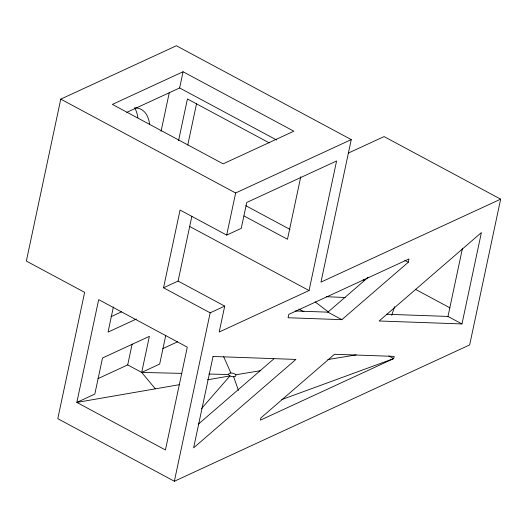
<?xml version="1.0" encoding="UTF-8"?>
<svg xmlns="http://www.w3.org/2000/svg" width="527" height="527" viewBox="0 0 527 527"><rect width="100%" height="100%" fill="white"/><g stroke="black" fill="none" stroke-linecap="round" stroke-linejoin="round"><path stroke-width="0.79" d="M500.65 199.16L320.969 282.116L351.259 139.602L176.393 45.75L60.77 99.129L26.35 261.076L84.636 292.36L57.792 418.682L174.365 481.25L469.669 344.915L500.65 199.16L384.071 136.592L348.288 153.113M113.404 306.925L108.048 332.096L136.322 319.039M161.064 131.328L169.272 92.699M126.796 112.35L179.635 87.956L183.08 71.764L293.829 131.203L223.125 163.844L112.376 104.405L183.08 71.764M97.936 378.649L127.699 364.908L132.125 344.059M178.567 140.637L187.421 98.964L269.244 142.883M187.75 145.07L196.611 103.397M155.333 388.84L141.704 372.431L149.378 336.345L102.501 357.985L94.834 394.071L76.83 402.424L165.432 449.972L187.283 347.174L98.681 299.626L76.83 402.424L179.417 384.67M163.535 287.795L180.056 210.062L226.689 235.088L241.241 228.375L246.748 202.46L336.588 160.985L309.053 290.542L219.212 332.017L224.719 306.108L178.086 281.082L163.535 287.795L210.168 312.827L224.719 306.108M165.794 335.238L159.674 364.038L141.704 372.431L127.699 364.908M178.086 281.082L191.881 216.169M174.365 481.25L210.168 312.827M226.689 235.088L235.641 192.981L351.259 139.602M300.765 176.762L287.478 239.271L244.034 215.951M408.28 262.255L408.985 258.948L288.796 314.375L288.078 317.748L341.871 319.665L408.28 262.255L404.782 260.378M461.975 323.94L379.124 320.989L481.395 232.572L461.975 323.94L447.983 316.437L462.462 248.309M391.726 315.232L394.624 306.674M201.479 408.623L229.996 375.916A3.742 1.746 12 0 1 230.879 373.017L223.698 356.739M198.231 424.255L273.849 358.874M295.285 310.996L327.886 312.155L368.221 277.281M111.111 316.655L121.533 311.846M162.81 348.617L177.711 341.74M281.787 399.565L393.722 358.591L394.189 356.39L334.52 354.269L260.865 417.944L260.397 420.144L393.722 358.591L388.774 355.936M207.513 379.809L229.996 375.916A3.742 1.746 12 0 0 235.905 375.738A3.742 1.746 12 0 0 230.879 373.017M235.674 374.789L260.74 370.646M327.847 359.559L356.147 354.882M141.704 372.431L181.874 373.386M208.929 374.038L228.606 374.506M386.462 314.244L447.983 316.437M326.22 296.708L345.119 297.498M298.816 309.092L303.908 311.734M179.635 87.956L276.629 140.017M415.355 289.283L449.926 307.84M60.77 99.129L235.641 192.981M245.852 205.714L290.021 229.423M189.364 226.3L309.053 290.542M327.886 312.155L341.871 319.665M363.156 279.778L364.532 280.621M315.126 301.872L328.802 312.294M233.639 376.765L238.474 390.474M134.537 107.857A56.152 26.291 -61.8 0 1 137.896 117.758M135.083 107.897A56.152 26.291 -61.8 0 1 149.556 124.016M213.046 356.469L193.626 447.838L295.891 359.421L213.046 356.469"/></g></svg>
